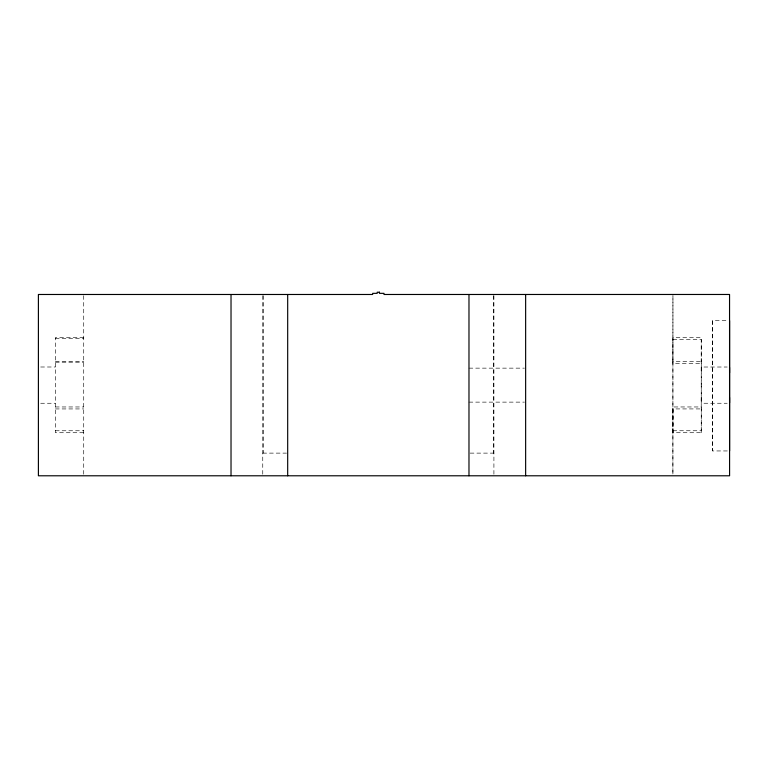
<?xml version="1.0" encoding="UTF-8"?>
<svg xmlns="http://www.w3.org/2000/svg" width="768" height="768" viewBox="0 0 768 768"><rect width="100%" height="100%" fill="white"/><g stroke="black" fill="none" stroke-linecap="round" stroke-linejoin="round"><path stroke-width="0.58" stroke-dasharray="3.84 2.88" d="M672.922 432.72L672.941 406.963L701.261 406.963L701.27 408.922L701.251 432.72L672.922 432.72L672.941 406.963M672.922 339.504L701.251 339.504L701.232 363.293L672.902 363.293L672.941 295.68L672.902 474.576L672.902 361.334L701.27 361.334L701.232 408.922L672.902 408.922M701.251 432.72L701.261 406.963M701.242 385.805L701.242 403.248L727.21 403.248M701.232 384.461L701.242 367.018L727.21 367.018M727.334 450.95L712.589 450.95L712.589 320.65L727.325 320.65M83.722 337.546L55.392 337.546L55.392 432.72L83.722 432.72M55.392 338.41L83.722 338.41M55.392 361.334L83.722 361.334M55.392 362.208L83.722 362.208M40.666 366.998L55.392 366.998M468.979 368.141L524.458 368.141M468.979 402.125L524.458 402.125M40.666 403.258L55.392 403.258M55.392 406.963L83.722 406.963M55.392 408.931L83.722 408.931M55.392 430.762L83.722 430.762M672.922 430.752L701.251 430.752M262.752 453.12L286.522 453.12M470.141 453.12L493.91 453.12M701.232 363.293L701.251 337.536L672.922 337.536L672.902 363.293M701.242 367.018L701.242 372.797M701.232 397.469L701.242 403.248M712.598 320.65L712.608 450.95M493.91 295.68L493.91 475.786M493.344 295.68L493.344 453.12M263.318 295.68L263.318 453.12M262.752 295.68L262.752 475.786M83.722 295.68L83.722 474.586"/><path stroke-width="1.15" d="M729.581 450.95L729.581 320.65M729.571 402.806L729.562 397.469M729.562 367.459L729.571 372.797M525.638 294.48L525.638 475.786M468.979 294.48L468.979 475.786M287.683 294.48L287.683 475.786M231.024 294.48L231.024 475.786M379.469 292.214L377.194 292.214L377.194 293.347L372.662 293.347L372.662 294.48L38.4 294.48L38.4 475.786L729.59 475.786L729.552 294.47L384 294.48L384 293.347L379.459 293.347L379.469 292.214"/></g></svg>
